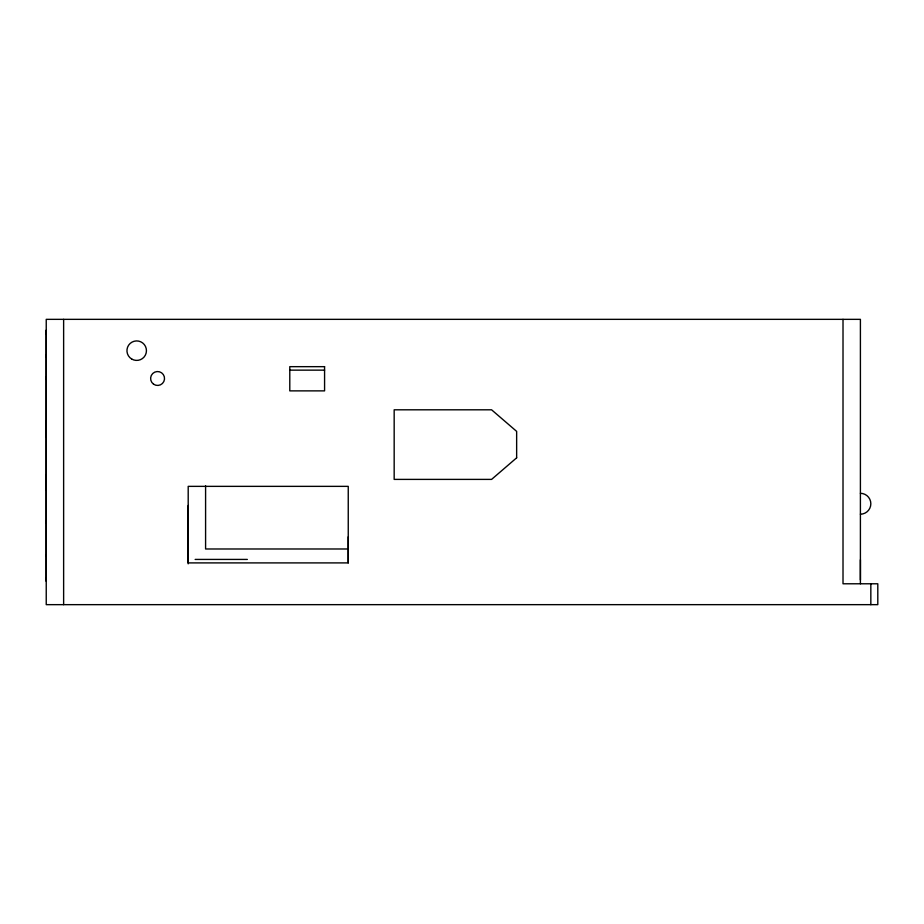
<?xml version="1.0" encoding="UTF-8"?>
<svg xmlns="http://www.w3.org/2000/svg" width="924" height="924" viewBox="0 0 924 924"><rect width="100%" height="100%" fill="white"/><g stroke="black" fill="none" stroke-linecap="round" stroke-linejoin="round"><path stroke-width="1.39" d="M46.235 581.173L46.235 577.8L46.212 579.279M46.235 555.913L46.212 554.804M46.235 523.296L46.235 520.558M348.244 562.901L348.244 486.359L188.196 486.359L188.196 562.901L348.244 562.901L348.244 536.809M46.212 427.87L46.212 426.368M289.79 370.143L324.578 370.143M348.094 548.983L205.59 548.983L205.59 485.839M195.149 559.424L247.343 559.424M46.235 377.72L46.235 377.096L46.235 379.441M46.235 334.315L46.235 330.087L46.2 580.838M46.235 355.116L46.235 356.872M46.2 421.159L46.212 436.821M46.2 474.578L46.212 490.24M870.835 583.783L870.835 604.654M860.406 559.771L860.406 579.949M860.406 583.783L860.406 319.346L46.235 319.346L46.235 604.654L877.8 604.654L877.8 583.783L843.011 583.783L843.011 319.346M188.196 505.486L188.196 563.848M63.629 319.346L63.629 604.654M860.406 493.312A10.441 10.441 0 0 1 870.835 503.753A10.441 10.441 0 0 1 860.406 514.194M516.643 457.83L491.591 479.394L394.167 479.394L394.167 409.806L491.591 409.806L516.643 431.381L516.643 457.83M324.578 366.666L289.79 366.666L289.79 390.875L324.578 390.875L324.578 366.666M131.682 359.02A9.737 9.737 0 0 0 146.442 350.82A9.737 9.737 0 0 0 131.97 342.146A9.737 9.737 0 0 0 131.682 359.02M153.511 384.141A6.953 6.953 0 0 0 164.495 379.198A6.953 6.953 0 0 0 154.712 372.153A6.953 6.953 0 0 0 153.511 384.141"/></g></svg>
